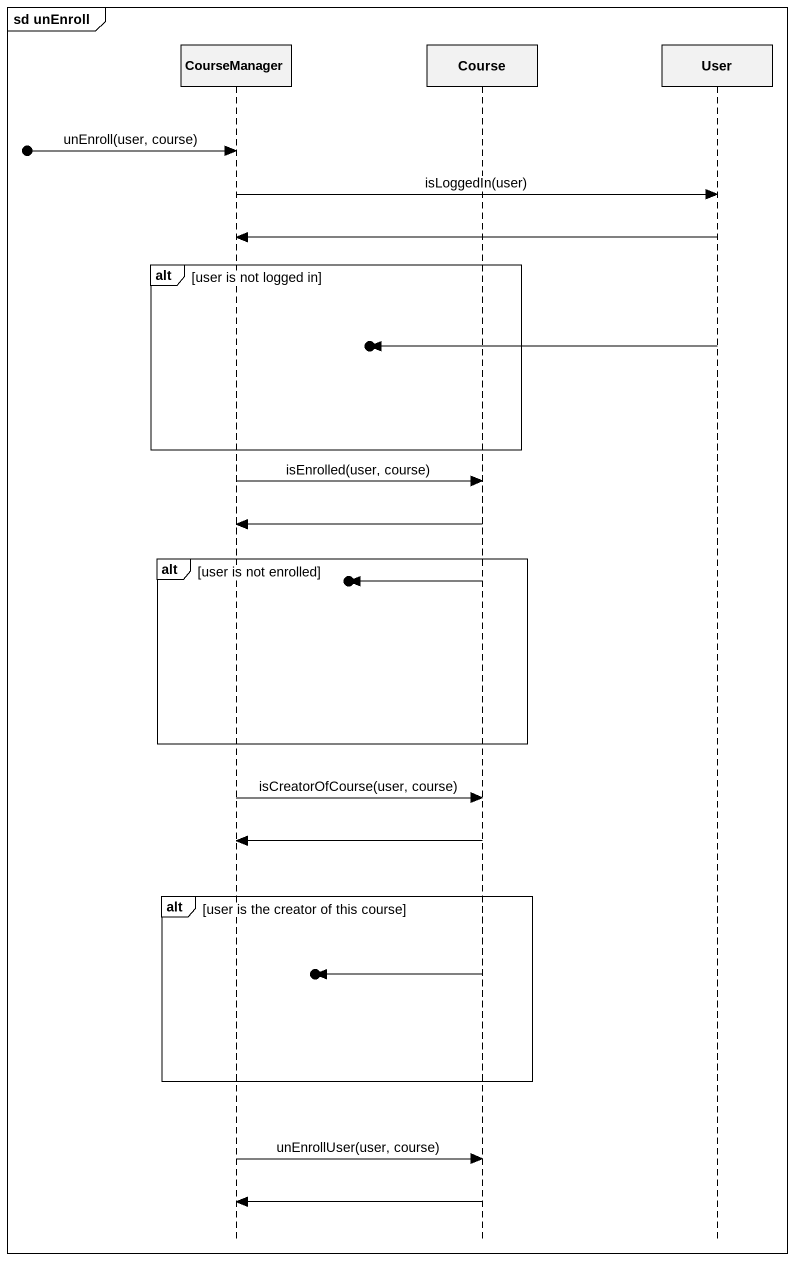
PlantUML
@startuml
mainframe sd unEnroll
hide footbox
participant CourseManager
participant Course
participant User

[o-> CourseManager : unEnroll(user, course)
CourseManager -> User : isLoggedIn(user)
User -> CourseManager
alt user is not logged in
  [o<- User
end
CourseManager -> Course : isEnrolled(user, course)
Course -> CourseManager
alt user is not enrolled
  [o<- Course
end
CourseManager -> Course : isCreatorOfCourse(user, course)
Course -> CourseManager
alt user is the creator of this course
  [o<- Course
end
CourseManager -> Course : unEnrollUser(user, course)
Course -> CourseManager
@enduml
